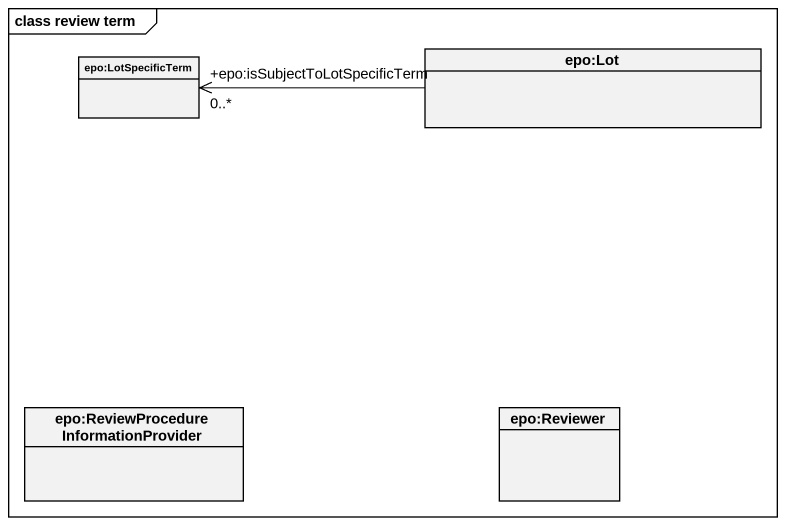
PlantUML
@startuml
mainframe class review term
hide circle
hide empty members
class "epo:LotSpecificTerm" as epo_LotSpecificTerm
class "epo:Lot" as epo_Lot
class "epo:ReviewProcedureInformationProvider" as epo_ReviewProcedureInformati
class "epo:Reviewer" as epo_Reviewer
epo_Lot -left-> "+epo:isSubjectToLotSpecificTerm\n0..*" epo_LotSpecificTerm
@enduml
